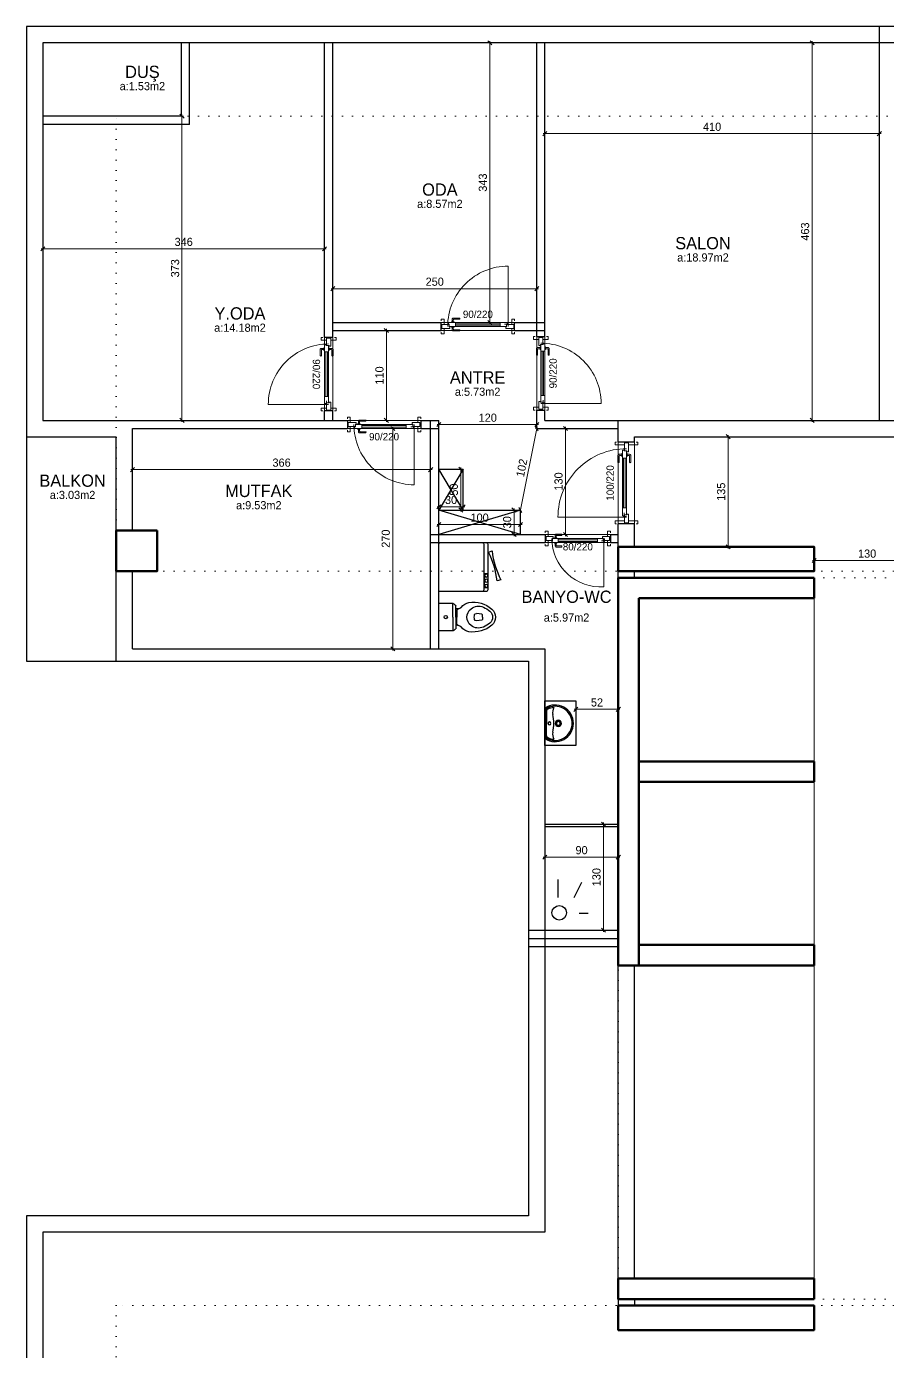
# Model space of a CAD drawing. Header units: centimetres. Extents: x 562865 to 1310255, y -148070 to 32737.
# Drawn here: x 586758 to 587814, y -16781 to -15157 of the extents above; entities that cross this region are included whole.
import ezdxf
from ezdxf.enums import TextEntityAlignment as Align

# ---------------------------------------------------------------- set-up
doc = ezdxf.new("R2010")
doc.units = ezdxf.units.CM
doc.header["$LTSCALE"] = 2.5
doc.linetypes.add('DOT', pattern=[0.25, 0, -0.25])
doc.layers.get('0').update_dxf_attribs({"color": 86})
for name, color, linetype, lineweight in [('ADAKENARI', 18, 'Continuous', 5), ('DUVAR', 4, 'Continuous', 30), ('duvar-kesim', 7, 'Continuous', 0), ('GÖRÜNÜŞLER', 96, 'Continuous', 25), ('iç ölçü', 106, 'Continuous', 18), ('kapi', 9, 'Continuous', 0), ('kolon', 1, 'Continuous', 53)]:
    doc.layers.add(name, color=color, linetype=linetype, lineweight=lineweight)
for name, color, linetype in [('alan', 7, 'Continuous'), ('kapi-yazi', 7, 'Continuous'), ('mahal', 7, 'Continuous')]:
    doc.layers.add(name, color=color, linetype=linetype)
doc.styles.add('PINAR', font='comic.ttf')
doc.dimstyles.new('TEMİZ ÖLÇÜ', dxfattribs={"dimtxt": 10, "dimasz": 5, "dimexe": 1.8, "dimexo": 0.625, "dimgap": 3, "dimtad": 1, "dimdec": 0, "dimrnd": 0.5, "dimzin": 1, "dimdsep": 46, "dimtxsty": 'PINAR', "dimblk": 'OBLIQUE', "dimcen": 0.9, "dimdle": 2, "dimclrd": 256, "dimclre": 256, "dimclrt": 7, "dimadec": 0, "dimazin": 0, "dimtfac": 1, "dimtdec": 0, "dimtofl": 0, "dimtmove": 2, "dimatfit": 2, "dimfxl": 10, "dimfxlon": 1, "dimlwd": -1, "dimlwe": -1, "dimarcsym": 0})

# ---------------------------------------------------------------- blocks, each defined once
blk = doc.blocks.new('_Oblique')
at = {"color": 0, "linetype": 'ByBlock', "lineweight": -2}
blk.add_line((-0.5, -0.5), (0.5, 0.5), dxfattribs=at)
blk = doc.blocks.new('*D772')
at = {"layer": 'Defpoints', "color": 0}
for p in [(587723.8, -15809.5), (587853.8, -15809.5), (587853.8, -15811.4)]:
    blk.add_point(p, dxfattribs=at)
at = {"layer": 'iç ölçü'}
for p, q in [((587721.8, -15811.4), (587855.8, -15811.4)), ((587723.8, -15810.1), (587723.8, -15813.2)), ((587853.8, -15810.1), (587853.8, -15813.2))]:
    blk.add_line(p, q, dxfattribs=at)
at = {"layer": 'iç ölçü', "linetype": 'ByBlock', "xscale": 5, "yscale": 5, "zscale": 5, "rotation": 180}
blk.add_blockref('_Oblique', (587723.8, -15811.4), dxfattribs=at)
at = {"layer": 'iç ölçü', "linetype": 'ByBlock', "xscale": 5, "yscale": 5, "zscale": 5}
blk.add_blockref('_Oblique', (587853.8, -15811.4), dxfattribs=at)
at = {"layer": 'iç ölçü', "color": 7, "insert": (587788.8, -15802.9), "char_height": 10, "attachment_point": 5, "style": 'PINAR'}
blk.add_mtext('130', dxfattribs=at)
blk = doc.blocks.new('*D773')
at = {"layer": 'Defpoints', "color": 0}
for p in [(587610.6, -15659.5), (587610.6, -15794.5), (587618.4, -15794.5)]:
    blk.add_point(p, dxfattribs=at)
at = {"layer": 'iç ölçü'}
for p, q in [((587611.2, -15659.5), (587620.2, -15659.5)), ((587618.4, -15657.5), (587618.4, -15796.5)), ((587611.2, -15794.5), (587620.2, -15794.5))]:
    blk.add_line(p, q, dxfattribs=at)
at = {"layer": 'iç ölçü', "linetype": 'ByBlock', "xscale": 5, "yscale": 5, "zscale": 5}
for p, rotation in [((587618.4, -15659.5), 90), ((587618.4, -15794.5), 270)]:
    blk.add_blockref('_Oblique', p, dxfattribs=dict(at, rotation=rotation))
at = {"layer": 'iç ölçü', "color": 7, "insert": (587609.9, -15727), "char_height": 10, "attachment_point": 5, "rotation": 90, "style": 'PINAR'}
blk.add_mtext('135', dxfattribs=at)
blk = doc.blocks.new('fm-door1')
at = {"linetype": 'Continuous'}
for p, q in [((0, 25), (0, -25)), ((100, 25), (0, 25)), ((80, 32), (80, 0)), ((84, 28), (128, 28)), ((90, 50), (910, 50)), ((90, 50), (90, 30)), ((100, 30), (90, 30)), ((100, 30), (100, -5)), ((100, 30), (100, -5)), ((100, 0), (900, 0)), ((190, 50), (190, 0)), ((810, 50), (810, 0)), ((910, 30), (900, 30)), ((900, 30), (900, -5)), ((900, 25), (1000, 25)), ((910, 50), (910, 30)), ((1000, 25), (1000, -25)), ((110, -25), (0, -25)), ((100, -5), (110, -5)), ((110, -5), (100, -5)), ((110, -5), (110, -25)), ((110, -25), (110, -5)), ((890, -25), (890, -5)), ((890, -5), (900, -5)), ((890, -25), (1000, -25))]:
    blk.add_line(p, q, dxfattribs=at)
at = {"color": 8, "linetype": 'Continuous'}
for p, q in [((190, 35), (810, 35)), ((190, 15), (810, 15))]:
    blk.add_line(p, q, dxfattribs=at)
at = {"linetype": 'Continuous'}
for points in [[(858, 58), (858, 89, 0.414214), (842, 104), (759, 104, 1), (759, 89), (835, 89, -0.414214), (842, 81), (842, 58)], [(858, -8), (858, -39, -0.414214), (842, -54), (759, -54, -1), (759, -39), (835, -39, 0.414214), (842, -31), (842, -8)]]:
    blk.add_lwpolyline(points, format="xyb", dxfattribs=at)
for points in [[(869, 50), (869, 58), (831, 58), (831, 50)], [(869, 0), (869, -8), (831, -8), (831, 0)]]:
    blk.add_lwpolyline(points, dxfattribs=at)
blk.add_circle((84, 32), 4.26, dxfattribs=at)
blk = doc.blocks.new('Klozet-1')
for p, q in [((16.75, 0), (-16.75, 0)), ((16.75, -17.5), (16.75, 0)), ((-16.75, -17.5), (-16.75, 0)), ((0, -17), (-16.75, -17)), ((0, -21), (-13.8398, -21)), ((-10, -23), (-10, -21)), ((-8.0157, -22.0272), (0, -22.0272)), ((0, -17), (16.75, -17)), ((0, -21), (13.8397, -21)), ((8.0156, -22.0272), (0, -22.0272)), ((10, -23), (10, -21)), ((-3.7475, -52.5499), (-4.5772, -46.068)), ((3.7475, -52.5499), (4.5771, -46.068)), ((0, -53.5), (-2.7488, -53.5)), ((0, -53.5), (2.7487, -53.5))]:
    blk.add_line(p, q)
for centre, radius, start, end in [((0, -8.5), 2, 90, 270), ((0, -8.5), 2, 270, 90), ((-4, -39), 14, 126.869898, 171.135952), ((-14.75, -17.5), 2, 180, 245.214224), ((-16.6366, -21.5854), 2.5, 21.212156, 65.214224), ((-13.8398, -20.5), 0.5, 201.212156, 270), ((-16, -23), 6, 306.869898, 0), ((-8.0157, -24.0272), 2, 90, 176.416678), ((8.0156, -24.0272), 2, 3.583322, 90), ((16, -23), 6, 180, 233.130102), ((4, -39), 14, 8.864048, 53.130102), ((13.8397, -20.5), 0.5, 270, 338.787844), ((16.6365, -21.5854), 2.5, 114.785776, 158.787844), ((14.75, -17.5), 2, 294.785776, 0), ((16.7492, -42.2359), 35, 171.135952, 220.418686), ((1.5795, -48.7268), 15, 142.16423, 203.165473), ((0, -47.5), 13, 90, 142.16423), ((-2.5933, -45.8141), 2, 103.10266, 187.293703), ((0.8071, -60.4236), 17, 92.721352, 103.10266), ((-0.8072, -60.4236), 17, 76.89734, 87.278648), ((0, -47.5), 13, 37.83577, 90), ((2.5933, -45.8141), 2, 352.706297, 76.89734), ((-16.7492, -42.2359), 35, 319.581314, 8.864048), ((-1.5796, -48.7268), 15, 336.834527, 37.83577), ((16.7492, -42.2359), 31.5, 203.165473, 220.418686), ((0, -56.5), 13, 220.418686, 270), ((0, -56.5), 9.5, 220.418686, 270), ((-2.7488, -52.5), 1, 182.862405, 270), ((0, -56.5), 9.5, 270, 319.581314), ((0, -56.5), 13, 270, 319.581314), ((2.7487, -52.5), 1, 270, 357.137595), ((-16.7492, -42.2359), 31.5, 319.581314, 336.834527)]:
    blk.add_arc(centre, radius, start, end)
blk = doc.blocks.new('C.Mak')
at = {"color": 8}
for p, q in [((25.7, -56.1), (8.1, -56.1)), ((8.1, -56.1), (8.1, -59.3)), ((25.7, -59.3), (25.7, -56.1))]:
    blk.add_line(p, q, dxfattribs=at)
blk.add_lwpolyline([(-27.7, 0, 0.414214), (-29.7, -2), (-29.7, -58, 0.414214), (-27.7, -60), (28.2, -60, 0.414214), (30.3, -58), (30.3, -2, 0.414214), (28.2, 0)], format="xyb", close=True)
blk.add_lwpolyline([(-29.7, -53, 0.414214), (-27.7, -55), (28.2, -55, 0.414214), (30.3, -53)], format="xyb")
blk.add_lwpolyline([(15.9, -76), (17.2, -71.4, -0.091234), (-18.2, -60.9), (-19.5, -65.4, -0.091234)], format="xyb", close=True, dxfattribs=at)
for centre in [(10.7, -58.2), (16.9, -58.2), (23.3, -58.2)]:
    blk.add_circle(centre, 1.82, dxfattribs=at)
blk = doc.blocks.new('Lav-1')
for p, q in [((-18.7083, 0), (18.7083, 0)), ((-15.105, -2.2), (0, -2.2)), ((15.105, -2.2), (0, -2.2))]:
    blk.add_line(p, q)
at = {"color": 8}
for p in [(-15.9925, -0.7), (15.9925, -0.7)]:
    blk.add_line(p, (0, -0.7), dxfattribs=at)
for centre, radius, start, end in [((0, -12.5), 22.5, 146.251011, 270), ((0, -12.5), 22.5, 270, 33.748989), ((0, -12.5), 19.5, 152.688782, 175.764074), ((-13.5377, -21.504), 12, 77.387843, 119.499625), ((-15.105, -4.7), 2.5, 90, 152.688782), ((0, 39), 50, 257.387843, 270), ((0, 39), 50, 270, 282.612157), ((13.5377, -21.504), 12, 60.500375, 102.612157), ((15.105, -4.7), 2.5, 27.311218, 90), ((0, -12.5), 19.5, 4.235926, 27.311218)]:
    blk.add_arc(centre, radius, start, end)
for centre, radius, start, end in [((0, -12.5), 21, 149.821029, 270), ((-15.9925, -3.2), 2.5, 90, 149.821029), ((0, -16.5), 3.75, 90, 270), ((0, -16.5), 2.3, 90, 270), ((0, -5.5), 1.75, 90, 270), ((0, -12.5), 21, 270, 30.178971), ((0, -5.5), 1.75, 270, 90), ((0, -16.5), 3.75, 270, 90), ((0, -16.5), 2.3, 270, 90), ((15.9925, -3.2), 2.5, 30.178971, 90)]:
    blk.add_arc(centre, radius, start, end, dxfattribs=at)
blk = doc.blocks.new('*D784')
at = {"layer": 'Defpoints', "color": 0}
for p in [(587431.6, -15983.2), (587483.8, -15983.2), (587483.8, -15993.7)]:
    blk.add_point(p, dxfattribs=at)
at = {"layer": 'iç ölçü'}
for p, q in [((587429.6, -15993.7), (587485.8, -15993.7)), ((587431.6, -15983.9), (587431.6, -15995.5)), ((587483.8, -15983.9), (587483.8, -15995.5))]:
    blk.add_line(p, q, dxfattribs=at)
at = {"layer": 'iç ölçü', "linetype": 'ByBlock', "xscale": 5, "yscale": 5, "zscale": 5, "rotation": 180}
blk.add_blockref('_Oblique', (587431.6, -15993.7), dxfattribs=at)
at = {"layer": 'iç ölçü', "linetype": 'ByBlock', "xscale": 5, "yscale": 5, "zscale": 5}
blk.add_blockref('_Oblique', (587483.8, -15993.7), dxfattribs=at)
at = {"layer": 'iç ölçü', "color": 7, "insert": (587457.7, -15985.3), "char_height": 10, "attachment_point": 5, "style": 'PINAR'}
blk.add_mtext('52', dxfattribs=at)
blk = doc.blocks.new('*D785')
at = {"layer": 'Defpoints', "color": 0}
for p in [(587393.8, -16163.7), (587483.8, -16163.7), (587483.8, -16175)]:
    blk.add_point(p, dxfattribs=at)
at = {"layer": 'iç ölçü'}
for p, q in [((587391.8, -16175), (587485.8, -16175)), ((587393.8, -16165), (587393.8, -16176.8)), ((587483.8, -16165), (587483.8, -16176.8))]:
    blk.add_line(p, q, dxfattribs=at)
at = {"layer": 'iç ölçü', "linetype": 'ByBlock', "xscale": 5, "yscale": 5, "zscale": 5, "rotation": 180}
blk.add_blockref('_Oblique', (587393.8, -16175), dxfattribs=at)
at = {"layer": 'iç ölçü', "linetype": 'ByBlock', "xscale": 5, "yscale": 5, "zscale": 5}
blk.add_blockref('_Oblique', (587483.8, -16175), dxfattribs=at)
at = {"layer": 'iç ölçü', "color": 7, "insert": (587438.8, -16166.4), "char_height": 10, "attachment_point": 5, "style": 'PINAR'}
blk.add_mtext('90', dxfattribs=at)
blk = doc.blocks.new('*D786')
at = {"layer": 'Defpoints', "color": 0}
for p in [(587461.1, -16134.4), (587465.6, -16134.4), (587461.1, -16264.5)]:
    blk.add_point(p, dxfattribs=at)
at = {"layer": 'iç ölçü'}
for p, q in [((587461.8, -16134.4), (587467.4, -16134.4)), ((587465.6, -16266.5), (587465.6, -16132.4)), ((587461.8, -16264.5), (587467.4, -16264.5))]:
    blk.add_line(p, q, dxfattribs=at)
at = {"layer": 'iç ölçü', "linetype": 'ByBlock', "xscale": 5, "yscale": 5, "zscale": 5}
for p, rotation in [((587465.6, -16134.4), 90), ((587465.6, -16264.5), 270)]:
    blk.add_blockref('_Oblique', p, dxfattribs=dict(at, rotation=rotation))
at = {"layer": 'iç ölçü', "color": 7, "insert": (587457.1, -16199.4), "char_height": 10, "attachment_point": 5, "rotation": 90, "style": 'PINAR'}
blk.add_mtext('130', dxfattribs=at)
blk = doc.blocks.new('*D807')
at = {"layer": 'Defpoints', "color": 0}
for p in [(586943.2, -15266.7), (586949, -15266.7), (586963.2, -15639.5)]:
    blk.add_point(p, dxfattribs=at)
at = {"layer": 'iç ölçü'}
for p, q in [((586949, -15641.5), (586949, -15264.7)), ((586943.8, -15266.7), (586950.8, -15266.7)), ((586959, -15639.5), (586947.2, -15639.5))]:
    blk.add_line(p, q, dxfattribs=at)
at = {"layer": 'iç ölçü', "linetype": 'ByBlock', "xscale": 5, "yscale": 5, "zscale": 5}
for p, rotation in [((586949, -15266.7), 90), ((586949, -15639.5), 270)]:
    blk.add_blockref('_Oblique', p, dxfattribs=dict(at, rotation=rotation))
at = {"layer": 'iç ölçü', "color": 7, "insert": (586940.6, -15453.1), "char_height": 10, "attachment_point": 5, "rotation": 90, "style": 'PINAR'}
blk.add_mtext('373', dxfattribs=at)
blk = doc.blocks.new('*D808')
at = {"layer": 'Defpoints', "color": 0}
for p in [(586778.4, -15413), (587123.8, -15413), (587123.8, -15429.3)]:
    blk.add_point(p, dxfattribs=at)
at = {"layer": 'iç ölçü'}
for p, q in [((586778.4, -15419.3), (586778.4, -15431.1)), ((587123.8, -15419.3), (587123.8, -15431.1)), ((586776.4, -15429.3), (587125.8, -15429.3))]:
    blk.add_line(p, q, dxfattribs=at)
at = {"layer": 'iç ölçü', "linetype": 'ByBlock', "xscale": 5, "yscale": 5, "zscale": 5, "rotation": 180}
blk.add_blockref('_Oblique', (586778.4, -15429.3), dxfattribs=at)
at = {"layer": 'iç ölçü', "linetype": 'ByBlock', "xscale": 5, "yscale": 5, "zscale": 5}
blk.add_blockref('_Oblique', (587123.8, -15429.3), dxfattribs=at)
at = {"layer": 'iç ölçü', "color": 7, "insert": (586951.1, -15420.8), "char_height": 10, "attachment_point": 5, "style": 'PINAR'}
blk.add_mtext('346', dxfattribs=at)
blk = doc.blocks.new('WRSETHSRTH')
at = {"layer": 'ADAKENARI', "color": 2, "linetype": 'DOT', "ltscale": 20}
for points in [[(588489.1, -15266.7), (588489.1, -15824.5), (586868.4, -15824.5), (586868.4, -15266.7)], [(587873.8, -15832.5), (587873.8, -16716.5), (587483.8, -16716.5), (587483.8, -15832.5)], [(588489.1, -17682.2), (588489.1, -16724.5), (586868.4, -16724.5), (586868.4, -17682.2)]]:
    blk.add_lwpolyline(points, close=True, dxfattribs=at)
blk = doc.blocks.new('*D810')
at = {"layer": 'Defpoints', "color": 0}
for p in [(587133.8, -15465.9), (587383.8, -15469.7), (587383.8, -15478.1)]:
    blk.add_point(p, dxfattribs=at)
at = {"layer": 'iç ölçü'}
for p, q in [((587133.8, -15468.1), (587133.8, -15479.9)), ((587383.8, -15470.3), (587383.8, -15479.9)), ((587131.8, -15478.1), (587385.8, -15478.1))]:
    blk.add_line(p, q, dxfattribs=at)
at = {"layer": 'iç ölçü', "linetype": 'ByBlock', "xscale": 5, "yscale": 5, "zscale": 5, "rotation": 180}
blk.add_blockref('_Oblique', (587133.8, -15478.1), dxfattribs=at)
at = {"layer": 'iç ölçü', "linetype": 'ByBlock', "xscale": 5, "yscale": 5, "zscale": 5}
blk.add_blockref('_Oblique', (587383.8, -15478.1), dxfattribs=at)
at = {"layer": 'iç ölçü', "color": 7, "insert": (587258.8, -15469.6), "char_height": 10, "attachment_point": 5, "style": 'PINAR'}
blk.add_mtext('250', dxfattribs=at)
blk = doc.blocks.new('*D811')
at = {"layer": 'Defpoints', "color": 0}
for p in [(587326.2, -15176.7), (587344, -15176.7), (587344, -15519.5)]:
    blk.add_point(p, dxfattribs=at)
at = {"layer": 'iç ölçü'}
for p, q in [((587336.2, -15176.7), (587324.4, -15176.7)), ((587326.2, -15521.5), (587326.2, -15174.7)), ((587336.2, -15519.5), (587324.4, -15519.5))]:
    blk.add_line(p, q, dxfattribs=at)
at = {"layer": 'iç ölçü', "linetype": 'ByBlock', "xscale": 5, "yscale": 5, "zscale": 5}
for p, rotation in [((587326.2, -15176.7), 90), ((587326.2, -15519.5), 270)]:
    blk.add_blockref('_Oblique', p, dxfattribs=dict(at, rotation=rotation))
at = {"layer": 'iç ölçü', "color": 7, "insert": (587317.8, -15348.1), "char_height": 10, "attachment_point": 5, "rotation": 90, "style": 'PINAR'}
blk.add_mtext('343', dxfattribs=at)
blk = doc.blocks.new('*D812')
at = {"layer": 'Defpoints', "color": 0}
for p in [(587133.3, -15649.5), (587163.3, -15919.5), (587207.3, -15919.5)]:
    blk.add_point(p, dxfattribs=at)
at = {"layer": 'iç ölçü'}
for p, q in [((587197.3, -15649.5), (587209.1, -15649.5)), ((587207.3, -15647.5), (587207.3, -15921.5)), ((587197.3, -15919.5), (587209.1, -15919.5))]:
    blk.add_line(p, q, dxfattribs=at)
at = {"layer": 'iç ölçü', "linetype": 'ByBlock', "xscale": 5, "yscale": 5, "zscale": 5}
for p, rotation in [((587207.3, -15649.5), 90), ((587207.3, -15919.5), 270)]:
    blk.add_blockref('_Oblique', p, dxfattribs=dict(at, rotation=rotation))
at = {"layer": 'iç ölçü', "color": 7, "insert": (587198.8, -15784.5), "char_height": 10, "attachment_point": 5, "rotation": 90, "style": 'PINAR'}
blk.add_mtext('270', dxfattribs=at)
blk = doc.blocks.new('*D813')
at = {"layer": 'Defpoints', "color": 0}
for p in [(586888.4, -15699.9), (586888.4, -15704.6), (587253.8, -15704.6)]:
    blk.add_point(p, dxfattribs=at)
at = {"layer": 'iç ölçü'}
for p, q in [((587255.8, -15699.9), (586886.4, -15699.9)), ((586888.4, -15704), (586888.4, -15698.1)), ((587253.8, -15704), (587253.8, -15698.1))]:
    blk.add_line(p, q, dxfattribs=at)
at = {"layer": 'iç ölçü', "linetype": 'ByBlock', "xscale": 5, "yscale": 5, "zscale": 5, "rotation": 180}
blk.add_blockref('_Oblique', (586888.4, -15699.9), dxfattribs=at)
at = {"layer": 'iç ölçü', "linetype": 'ByBlock', "xscale": 5, "yscale": 5, "zscale": 5}
blk.add_blockref('_Oblique', (587253.8, -15699.9), dxfattribs=at)
at = {"layer": 'iç ölçü', "color": 7, "insert": (587071.1, -15691.4), "char_height": 10, "attachment_point": 5, "style": 'PINAR'}
blk.add_mtext('366', dxfattribs=at)
blk = doc.blocks.new('*D814')
at = {"layer": 'Defpoints', "color": 0}
for p in [(587803.8, -15288.1), (587393.8, -15333), (587803.8, -15333)]:
    blk.add_point(p, dxfattribs=at)
at = {"layer": 'iç ölçü'}
for p, q in [((587391.8, -15288.1), (587805.8, -15288.1)), ((587393.8, -15298.1), (587393.8, -15286.3)), ((587803.8, -15298.1), (587803.8, -15286.3))]:
    blk.add_line(p, q, dxfattribs=at)
at = {"layer": 'iç ölçü', "linetype": 'ByBlock', "xscale": 5, "yscale": 5, "zscale": 5, "rotation": 180}
blk.add_blockref('_Oblique', (587393.8, -15288.1), dxfattribs=at)
at = {"layer": 'iç ölçü', "linetype": 'ByBlock', "xscale": 5, "yscale": 5, "zscale": 5}
blk.add_blockref('_Oblique', (587803.8, -15288.1), dxfattribs=at)
at = {"layer": 'iç ölçü', "color": 7, "insert": (587598.8, -15279.7), "char_height": 10, "attachment_point": 5, "style": 'PINAR'}
blk.add_mtext('410', dxfattribs=at)
blk = doc.blocks.new('*D815')
at = {"layer": 'Defpoints', "color": 0}
for p in [(587738.2, -15176.7), (587721.3, -15639.5), (587752.2, -15639.5)]:
    blk.add_point(p, dxfattribs=at)
at = {"layer": 'iç ölçü'}
for p, q in [((587731.3, -15176.7), (587719.5, -15176.7)), ((587721.3, -15174.7), (587721.3, -15641.5)), ((587731.3, -15639.5), (587719.5, -15639.5))]:
    blk.add_line(p, q, dxfattribs=at)
at = {"layer": 'iç ölçü', "linetype": 'ByBlock', "xscale": 5, "yscale": 5, "zscale": 5}
for p, rotation in [((587721.3, -15176.7), 90), ((587721.3, -15639.5), 270)]:
    blk.add_blockref('_Oblique', p, dxfattribs=dict(at, rotation=rotation))
at = {"layer": 'iç ölçü', "color": 7, "insert": (587712.8, -15408.1), "char_height": 10, "attachment_point": 5, "rotation": 90, "style": 'PINAR'}
blk.add_mtext('463', dxfattribs=at)
blk = doc.blocks.new('*D816')
at = {"layer": 'Defpoints', "color": 0}
for p in [(587383.8, -15634), (587383.8, -15644.7), (587263.8, -15669.9)]:
    blk.add_point(p, dxfattribs=at)
at = {"layer": 'iç ölçü'}
for p, q in [((587383.8, -15634.7), (587383.8, -15646.5)), ((587261.8, -15644.7), (587385.8, -15644.7)), ((587263.8, -15654.7), (587263.8, -15642.9))]:
    blk.add_line(p, q, dxfattribs=at)
at = {"layer": 'iç ölçü', "linetype": 'ByBlock', "xscale": 5, "yscale": 5, "zscale": 5, "rotation": 180}
blk.add_blockref('_Oblique', (587263.8, -15644.7), dxfattribs=at)
at = {"layer": 'iç ölçü', "linetype": 'ByBlock', "xscale": 5, "yscale": 5, "zscale": 5}
blk.add_blockref('_Oblique', (587383.8, -15644.7), dxfattribs=at)
at = {"layer": 'iç ölçü', "color": 7, "insert": (587323.8, -15636.3), "char_height": 10, "attachment_point": 5, "style": 'PINAR'}
blk.add_mtext('120', dxfattribs=at)
blk = doc.blocks.new('*D817')
at = {"layer": 'Defpoints', "color": 0}
for p in [(587199.5, -15529.5), (587231, -15529.5), (587231, -15639.5)]:
    blk.add_point(p, dxfattribs=at)
at = {"layer": 'iç ölçü'}
for p, q in [((587209.5, -15529.5), (587197.7, -15529.5)), ((587199.5, -15641.5), (587199.5, -15527.5)), ((587209.5, -15639.5), (587197.7, -15639.5))]:
    blk.add_line(p, q, dxfattribs=at)
at = {"layer": 'iç ölçü', "linetype": 'ByBlock', "xscale": 5, "yscale": 5, "zscale": 5}
for p, rotation in [((587199.5, -15529.5), 90), ((587199.5, -15639.5), 270)]:
    blk.add_blockref('_Oblique', p, dxfattribs=dict(at, rotation=rotation))
at = {"layer": 'iç ölçü', "color": 7, "insert": (587191.1, -15584.5), "char_height": 10, "attachment_point": 5, "rotation": 90, "style": 'PINAR'}
blk.add_mtext('110', dxfattribs=at)
blk = doc.blocks.new('*D818')
at = {"layer": 'Defpoints', "color": 0}
for p in [(587401, -15649.5), (587419.1, -15779.4), (587440, -15779.4)]:
    blk.add_point(p, dxfattribs=at)
at = {"layer": 'iç ölçü'}
for p, q in [((587409.1, -15649.5), (587420.9, -15649.5)), ((587419.1, -15647.5), (587419.1, -15781.4)), ((587429.1, -15779.4), (587417.3, -15779.4))]:
    blk.add_line(p, q, dxfattribs=at)
at = {"layer": 'iç ölçü', "linetype": 'ByBlock', "xscale": 5, "yscale": 5, "zscale": 5}
for p, rotation in [((587419.1, -15649.5), 90), ((587419.1, -15779.4), 270)]:
    blk.add_blockref('_Oblique', p, dxfattribs=dict(at, rotation=rotation))
at = {"layer": 'iç ölçü', "color": 7, "insert": (587410.6, -15714.4), "char_height": 10, "attachment_point": 5, "rotation": 90, "style": 'PINAR'}
blk.add_mtext('130', dxfattribs=at)
blk = doc.blocks.new('*D819')
at = {"layer": 'Defpoints', "color": 0}
for p in [(587263.8, -15755.2), (587363.8, -15759.4), (587363.8, -15767.2)]:
    blk.add_point(p, dxfattribs=at)
at = {"layer": 'iç ölçü'}
for p, q in [((587261.8, -15767.2), (587365.8, -15767.2)), ((587263.8, -15757.2), (587263.8, -15769)), ((587363.8, -15760), (587363.8, -15769))]:
    blk.add_line(p, q, dxfattribs=at)
at = {"layer": 'iç ölçü', "linetype": 'ByBlock', "xscale": 5, "yscale": 5, "zscale": 5, "rotation": 180}
blk.add_blockref('_Oblique', (587263.8, -15767.2), dxfattribs=at)
at = {"layer": 'iç ölçü', "linetype": 'ByBlock', "xscale": 5, "yscale": 5, "zscale": 5}
blk.add_blockref('_Oblique', (587363.8, -15767.2), dxfattribs=at)
at = {"layer": 'iç ölçü', "color": 7, "insert": (587313.8, -15758.8), "char_height": 10, "attachment_point": 5, "style": 'PINAR'}
blk.add_mtext('100', dxfattribs=at)
blk = doc.blocks.new('*D820')
at = {"layer": 'Defpoints', "color": 0}
for p in [(587320.9, -15749.4), (587356, -15749.4), (587320.9, -15779.4)]:
    blk.add_point(p, dxfattribs=at)
at = {"layer": 'iç ölçü'}
for p, q in [((587346, -15749.4), (587357.8, -15749.4)), ((587356, -15781.4), (587356, -15747.4)), ((587346, -15779.4), (587357.8, -15779.4))]:
    blk.add_line(p, q, dxfattribs=at)
at = {"layer": 'iç ölçü', "linetype": 'ByBlock', "xscale": 5, "yscale": 5, "zscale": 5}
for p, rotation in [((587356, -15749.4), 90), ((587356, -15779.4), 270)]:
    blk.add_blockref('_Oblique', p, dxfattribs=dict(at, rotation=rotation))
at = {"layer": 'iç ölçü', "color": 7, "insert": (587347.6, -15764.4), "char_height": 10, "attachment_point": 5, "rotation": 90, "style": 'PINAR'}
blk.add_mtext('30', dxfattribs=at)
blk = doc.blocks.new('*D821')
at = {"layer": 'Defpoints', "color": 0}
for p in [(587263.8, -15732.6), (587293.8, -15732.6), (587263.8, -15745.5)]:
    blk.add_point(p, dxfattribs=at)
at = {"layer": 'iç ölçü'}
for p, q in [((587263.8, -15735.5), (587263.8, -15747.3)), ((587293.8, -15735.5), (587293.8, -15747.3)), ((587295.8, -15745.5), (587261.8, -15745.5))]:
    blk.add_line(p, q, dxfattribs=at)
at = {"layer": 'iç ölçü', "linetype": 'ByBlock', "xscale": 5, "yscale": 5, "zscale": 5, "rotation": 180}
blk.add_blockref('_Oblique', (587263.8, -15745.5), dxfattribs=at)
at = {"layer": 'iç ölçü', "linetype": 'ByBlock', "xscale": 5, "yscale": 5, "zscale": 5}
blk.add_blockref('_Oblique', (587293.8, -15745.5), dxfattribs=at)
at = {"layer": 'iç ölçü', "color": 7, "insert": (587278.8, -15737.1), "char_height": 10, "attachment_point": 5, "style": 'PINAR'}
blk.add_mtext('30', dxfattribs=at)
blk = doc.blocks.new('*D822')
at = {"layer": 'Defpoints', "color": 0}
for p in [(587288.2, -15699.4), (587290.8, -15699.4), (587288.2, -15749.4)]:
    blk.add_point(p, dxfattribs=at)
at = {"layer": 'iç ölçü'}
for p, q in [((587288.8, -15699.4), (587292.6, -15699.4)), ((587290.8, -15751.4), (587290.8, -15697.4)), ((587288.8, -15749.4), (587292.6, -15749.4))]:
    blk.add_line(p, q, dxfattribs=at)
at = {"layer": 'iç ölçü', "linetype": 'ByBlock', "xscale": 5, "yscale": 5, "zscale": 5}
for p, rotation in [((587290.8, -15699.4), 90), ((587290.8, -15749.4), 270)]:
    blk.add_blockref('_Oblique', p, dxfattribs=dict(at, rotation=rotation))
at = {"layer": 'iç ölçü', "color": 7, "insert": (587282.3, -15724.4), "char_height": 10, "attachment_point": 5, "rotation": 90, "style": 'PINAR'}
blk.add_mtext('50', dxfattribs=at)
blk = doc.blocks.new('*D823')
at = {"layer": 'Defpoints', "color": 0}
for p in [(587383.8, -15649.5), (587383.8, -15649.5), (587363.8, -15749.4)]:
    blk.add_point(p, dxfattribs=at)
at = {"layer": 'iç ölçü'}
for p, q in [((587363.4, -15751.4), (587384.2, -15647.5)), ((587383.8, -15649.5), (587382, -15649.1)), ((587363.8, -15749.4), (587362, -15749.1))]:
    blk.add_line(p, q, dxfattribs=at)
at = {"layer": 'iç ölçü', "linetype": 'ByBlock', "xscale": 5, "yscale": 5, "zscale": 5}
for p, rotation in [((587383.8, -15649.5), 78.6848390992153), ((587363.8, -15749.4), 258.6848390992153)]:
    blk.add_blockref('_Oblique', p, dxfattribs=dict(at, rotation=rotation))
at = {"layer": 'iç ölçü', "color": 7, "insert": (587365.5, -15697.8), "char_height": 10, "attachment_point": 5, "rotation": 78.6848, "style": 'PINAR'}
blk.add_mtext('102', dxfattribs=at)

msp = doc.modelspace()

# ---------------------------------------------------------------- linework, layer by layer
at = {"layer": 'ADAKENARI', "color": 2, "linetype": 'DOT', "ltscale": 20}
msp.add_lwpolyline([(587873.8, -15832.5), (587873.8, -16716.5), (587483.8, -16716.5), (587483.8, -15832.5)], close=True, dxfattribs=at)
at = {"layer": 'DUVAR'}
for p, q in [((588599.1, -15156.7), (586758.4, -15156.7)), ((586758.4, -15156.7), (586758.4, -15934.5)), ((587803.8, -15639.5), (587803.8, -15156.7)), ((588489.1, -15176.7), (586778.4, -15176.7)), ((586778.4, -15176.7), (586778.4, -15639.5)), ((586948.4, -15266.7), (586948.4, -15176.7)), ((586958.4, -15276.7), (586958.4, -15176.7)), ((587123.8, -15537.9), (587123.8, -15176.7)), ((587133.8, -15537.9), (587133.8, -15176.7)), ((587383.8, -15536.9), (587383.8, -15176.7)), ((587393.8, -15536.9), (587393.8, -15176.7)), ((586948.4, -15266.7), (586778.4, -15266.7)), ((586958.4, -15276.7), (586778.4, -15276.7)), ((587133.8, -15519.5), (587266.7, -15519.5)), ((587266.7, -15529.5), (587266.7, -15519.5)), ((587356.7, -15519.5), (587393.8, -15519.5)), ((587356.7, -15529.5), (587356.7, -15519.5)), ((587133.8, -15537.9), (587123.8, -15537.9)), ((587133.8, -15529.5), (587266.7, -15529.5)), ((587356.7, -15529.5), (587393.8, -15529.5)), ((587383.8, -15536.9), (587393.8, -15536.9)), ((586778.4, -15639.5), (587151.7, -15639.5)), ((587123.8, -15639.5), (587123.8, -15627.9)), ((587133.8, -15627.9), (587123.8, -15627.9)), ((587133.8, -15639.5), (587133.8, -15627.9)), ((587151.7, -15639.5), (587151.7, -15649.5)), ((587241.7, -15639.5), (587263.8, -15639.5)), ((587241.7, -15639.5), (587241.7, -15649.5)), ((587253.8, -15919.5), (587253.8, -15639.5)), ((587263.8, -15919.5), (587263.8, -15639.5)), ((587383.8, -15649.5), (587383.8, -15626.9)), ((587383.8, -15626.9), (587393.8, -15626.9)), ((587393.8, -15639.5), (587393.8, -15626.9)), ((587393.8, -15639.5), (587873.8, -15639.5)), ((587483.8, -15666.2), (587483.8, -15639.5)), ((586888.4, -15649.5), (587151.7, -15649.5)), ((586888.4, -15774.5), (586888.4, -15649.5)), ((587241.7, -15649.5), (587263.8, -15649.5)), ((587383.8, -15649.5), (587483.8, -15649.5)), ((586758.4, -15659.5), (586868.4, -15659.5)), ((586868.4, -15934.5), (586868.4, -15659.5)), ((587503.8, -15666.2), (587483.8, -15666.2)), ((587503.8, -15659.5), (587853.8, -15659.5)), ((587503.8, -15666.2), (587503.8, -15659.5)), ((587483.8, -15794.5), (587483.8, -15766.2)), ((587503.8, -15766.2), (587483.8, -15766.2)), ((587503.8, -15794.5), (587503.8, -15766.2)), ((587253.8, -15779.4), (587394.2, -15779.4)), ((587394.2, -15779.4), (587394.2, -15789.4)), ((587474.2, -15779.4), (587483.8, -15779.4)), ((587474.2, -15779.4), (587474.2, -15789.4)), ((587253.8, -15789.4), (587394.2, -15789.4)), ((587474.2, -15789.4), (587483.8, -15789.4)), ((586888.4, -15919.5), (586888.4, -15824.5)), ((587483.8, -15832.5), (587483.8, -15824.5)), ((587503.8, -15832.5), (587503.8, -15824.5)), ((586888.4, -15919.5), (587393.8, -15919.5)), ((587393.8, -15919.5), (587393.8, -16634.5)), ((586758.4, -15934.5), (587373.8, -15934.5)), ((587373.8, -15934.5), (587373.8, -16614.5)), ((587373.8, -16264.5), (587483.8, -16264.5)), ((587373.8, -16274.5), (587483.8, -16274.5)), ((587373.8, -16284.5), (587483.8, -16284.5)), ((587483.8, -16691.5), (587483.8, -16307.5)), ((587503.8, -16691.5), (587503.8, -16307.5)), ((587373.8, -16614.5), (586758.4, -16614.5)), ((586758.4, -16614.5), (586758.4, -17792.2)), ((587393.8, -16634.5), (586778.4, -16634.5)), ((586778.4, -16634.5), (586778.4, -17772.2)), ((587483.8, -16716.5), (587483.8, -16724.5)), ((587503.8, -16716.5), (587503.8, -16724.5))]:
    msp.add_line(p, q, dxfattribs=at)
at = {"layer": 'duvar-kesim'}
for p, q in [((587356.7, -15519.5), (587266.7, -15519.5)), ((587123.8, -15627.9), (587123.8, -15537.9)), ((587133.8, -15627.9), (587133.8, -15537.9)), ((587356.7, -15529.5), (587266.7, -15529.5)), ((587383.8, -15626.9), (587383.8, -15536.9)), ((587393.8, -15626.9), (587393.8, -15536.9)), ((587241.7, -15639.5), (587151.7, -15639.5)), ((587241.7, -15649.5), (587151.7, -15649.5)), ((587483.8, -15766.2), (587483.8, -15666.2)), ((587503.8, -15766.2), (587503.8, -15666.2)), ((587474.2, -15779.4), (587394.2, -15779.4)), ((587474.2, -15789.4), (587394.2, -15789.4))]:
    msp.add_line(p, q, dxfattribs=at)
at = {"layer": 'GÖRÜNÜŞLER'}
for p, q in [((587263.8, -15699.4), (587293.8, -15699.4)), ((587293.8, -15749.4), (587263.8, -15699.4)), ((587293.8, -15699.4), (587263.8, -15749.4)), ((587293.8, -15749.4), (587293.8, -15699.4)), ((587263.8, -15749.4), (587363.8, -15749.4)), ((587363.8, -15749.4), (587263.8, -15779.4)), ((587363.8, -15779.4), (587263.8, -15749.4)), ((587363.8, -15779.4), (587363.8, -15749.4)), ((587393.8, -16134.4), (587483.8, -16134.4)), ((587393.8, -16137.4), (587483.8, -16137.4)), ((587410.3, -16224.2), (587410.3, -16202.3)), ((587429.9, -16224.2), (587439.2, -16205.7)), ((587435.9, -16243.5), (587447, -16243.5))]:
    msp.add_line(p, q, dxfattribs=at)
msp.add_lwpolyline([(587393.8, -15983.2), (587431.6, -15983.2), (587431.6, -16037.9), (587393.8, -16037.9)], close=True, dxfattribs=at)
msp.add_circle((587411.4, -16243.1), 8.9, dxfattribs=at)
at = {"layer": 'iç ölçü'}
for p, q in [((587723.8, -16057.5), (587723.8, -15857.5)), ((587723.8, -16282.5), (587723.8, -16082.5)), ((587723.8, -16307.5), (587723.8, -16704))]:
    msp.add_line(p, q, dxfattribs=at)
at = {"layer": 'kapi'}
for points in [[(587348.7, -15524.5), (587348.7, -15450.5, 0.414214), (587274.7, -15524.5, 0.414214)], [(587128.8, -15619.9), (587054.8, -15619.9, -0.414214), (587128.8, -15545.9, -0.414214)], [(587388.8, -15618.9), (587462.8, -15618.9, 0.414214), (587388.8, -15544.9, 0.414214)], [(587233.7, -15644.5), (587233.7, -15718.5, -0.414214), (587159.7, -15644.5, -0.414214)], [(587493.8, -15758.2), (587409.8, -15758.2, -0.414214), (587493.8, -15674.2, -0.414214)], [(587466.2, -15784.4), (587466.2, -15843.4, -0.430696), (587402.2, -15784.4, -0.414214)]]:
    msp.add_lwpolyline(points, format="xyb", dxfattribs=at)
for points in [[(587266.7, -15517.5), (587266.7, -15515.5), (587270.2, -15515.5), (587270.2, -15522)], [(587356.7, -15517.5), (587356.7, -15515.5), (587353.2, -15515.5), (587353.2, -15522)], [(587121.8, -15537.9), (587119.8, -15537.9), (587119.8, -15541.4), (587126.3, -15541.4)], [(587135.8, -15537.9), (587137.8, -15537.9), (587137.8, -15541.4), (587131.3, -15541.4)], [(587266.7, -15531.5), (587266.7, -15533.5), (587270.2, -15533.5), (587270.2, -15527)], [(587356.7, -15531.5), (587356.7, -15533.5), (587353.2, -15533.5), (587353.2, -15527)], [(587381.8, -15536.9), (587379.8, -15536.9), (587379.8, -15540.4), (587386.3, -15540.4)], [(587395.8, -15536.9), (587397.8, -15536.9), (587397.8, -15540.4), (587391.3, -15540.4)], [(587381.8, -15626.9), (587379.8, -15626.9), (587379.8, -15623.4), (587386.3, -15623.4)], [(587395.8, -15626.9), (587397.8, -15626.9), (587397.8, -15623.4), (587391.3, -15623.4)], [(587121.8, -15627.9), (587119.8, -15627.9), (587119.8, -15624.4), (587126.3, -15624.4)], [(587135.8, -15627.9), (587137.8, -15627.9), (587137.8, -15624.4), (587131.3, -15624.4)], [(587151.7, -15637.5), (587151.7, -15635.5), (587155.2, -15635.5), (587155.2, -15642)], [(587241.7, -15637.5), (587241.7, -15635.5), (587238.2, -15635.5), (587238.2, -15642)], [(587151.7, -15651.5), (587151.7, -15653.5), (587155.2, -15653.5), (587155.2, -15647)], [(587241.7, -15651.5), (587241.7, -15653.5), (587238.2, -15653.5), (587238.2, -15647)], [(587481.8, -15666.2), (587479.8, -15666.2), (587479.8, -15669.7), (587491.3, -15669.7)], [(587505.8, -15666.2), (587507.8, -15666.2), (587507.8, -15669.7), (587496.3, -15669.7)], [(587481.8, -15766.2), (587479.8, -15766.2), (587479.8, -15762.7), (587491.3, -15762.7)], [(587505.8, -15766.2), (587507.8, -15766.2), (587507.8, -15762.7), (587496.3, -15762.7)], [(587394.2, -15777.4), (587394.2, -15775.4), (587397.7, -15775.4), (587397.7, -15781.9)], [(587474.2, -15777.4), (587474.2, -15775.4), (587470.7, -15775.4), (587470.7, -15781.9)], [(587394.2, -15791.4), (587394.2, -15793.4), (587397.7, -15793.4), (587397.7, -15786.9)], [(587474.2, -15791.4), (587474.2, -15793.4), (587470.7, -15793.4), (587470.7, -15786.9)]]:
    msp.add_lwpolyline(points, dxfattribs=at)
at = {"layer": 'kolon'}
for p, q in [((587483.8, -16307.5), (587483.8, -15832.5)), ((587483.8, -15832.5), (587723.8, -15832.5)), ((587723.8, -15832.5), (587723.8, -15857.5)), ((587723.8, -15857.5), (587508.8, -15857.5)), ((587508.8, -15857.5), (587508.8, -16307.5)), ((587508.8, -16057.5), (587723.8, -16057.5)), ((587723.8, -16057.5), (587723.8, -16082.5)), ((587723.8, -16082.5), (587508.8, -16082.5)), ((587508.8, -16282.5), (587723.8, -16282.5)), ((587723.8, -16282.5), (587723.8, -16307.5)), ((587508.8, -16307.5), (587483.8, -16307.5)), ((587723.8, -16307.5), (587508.8, -16307.5)), ((587483.8, -16691.5), (587723.8, -16691.5)), ((587483.8, -16691.5), (587483.8, -16716.5)), ((587723.8, -16691.5), (587723.8, -16716.5)), ((587723.8, -16716.5), (587483.8, -16716.5))]:
    msp.add_line(p, q, dxfattribs=at)
for points in [[(586918.4, -15774.5), (586868.4, -15774.5), (586868.4, -15824.5), (586918.4, -15824.5)], [(587483.8, -15824.5), (587483.8, -15794.5), (587723.8, -15794.5), (587723.8, -15824.5)], [(587483.8, -16724.5), (587483.8, -16754.5), (587723.8, -16754.5), (587723.8, -16724.5)]]:
    msp.add_lwpolyline(points, close=True, dxfattribs=at)

# ---------------------------------------------------------------- block references
at = {"layer": 'GÖRÜNÜŞLER', "xscale": -1, "rotation": 90}
for name, p in [('C.Mak', (587263.8, -15819.1)), ('Klozet-1', (587263.8, -15880.7))]:
    msp.add_blockref(name, p, dxfattribs=at)
at = {"layer": 'GÖRÜNÜŞLER', "rotation": 90}
msp.add_blockref('Lav-1', (587393.8, -16010.9), dxfattribs=at)
at = {"layer": 'iç ölçü'}
msp.add_blockref('WRSETHSRTH', (0, 0), dxfattribs=at)
at = {"layer": 'kapi'}
for p, xscale, yscale, zscale, rotation in [((587355.7, -15524.5), 0.08800000000000001, -0.1, 0.08800000000000001, 180), ((587128.8, -15626.9), 0.08800000000000001, 0.1, 0.08800000000000001, 90.00000000007411), ((587388.8, -15625.9), 0.08800000000000001, -0.1, 0.08800000000000001, 90), ((587240.7, -15644.5), 0.08800000000000001, 0.1, 0.08800000000000001, 180), ((587493.8, -15765.2), 0.098, 0.1, 0.098, 89.9999999999333), ((587473.2, -15784.4), 0.07800000000000001, 0.1, 0.07800000000000001, 180)]:
    msp.add_blockref('fm-door1', p, dxfattribs=dict(at, xscale=xscale, yscale=yscale, zscale=zscale, rotation=rotation))

# ---------------------------------------------------------------- texts
at = {"layer": 'alan', "style": 'PINAR'}
for s, p in [('a:1.53m2', (586900.5, -15234.8)), ('a:8.57m2', (587265.1, -15379.1)), ('a:18.97m2', (587587.6, -15444.8)), ('a:14.18m2', (587020.1, -15530.9)), ('a:5.73m2', (587311.4, -15609.4)), ('a:3.03m2', (586814.9, -15735.9)), ('a:9.53m2', (587043.2, -15748.5)), ('a:5.97m2', (587420.4, -15886.2))]:
    msp.add_text(s, height=10, dxfattribs=at).set_placement(p, align=Align.CENTER)
at = {"layer": 'kapi-yazi', "style": 'PINAR'}
for s, rotation, p in [('90/220', 0, (587311.7, -15509.5)), ('90/220', 270, (587113.8, -15582.9)), ('90/220', 90, (587403.8, -15581.9)), ('90/220', 0, (587196.7, -15659.5)), ('100/220', 90, (587473.8, -15716.2)), ('80/220', 0, (587434.2, -15794.4))]:
    msp.add_text(s, height=9, rotation=rotation, dxfattribs=at).set_placement(p, align=Align.MIDDLE_CENTER)
at = {"layer": 'mahal', "style": 'PINAR'}
for s, p in [('DUŞ', (586900.5, -15219.8)), ('ODA', (587265.1, -15364.1)), ('SALON', (587587.6, -15429.8)), ('Y.ODA', (587020.1, -15515.9)), ('ANTRE', (587311.4, -15594.4)), ('BALKON', (586814.9, -15720.9)), ('MUTFAK', (587043.2, -15733.5)), ('BANYO-WC', (587420.4, -15863.2))]:
    msp.add_text(s, height=15, dxfattribs=at).set_placement(p, align=Align.CENTER)

# ---------------------------------------------------------------- dimensions: what is measured, and where the dimension line sits
at = {"layer": 'iç ölçü'}
for base, p1, p2, picture, middle in [((587326.2, -15176.7), (587344, -15519.5), (587344, -15176.7), '*D811', (587317.8, -15348.1)), ((587721.3, -15639.5), (587738.2, -15176.7), (587752.2, -15639.5), '*D815', (587712.8, -15408.1)), ((586949, -15266.7), (586963.2, -15639.5), (586943.2, -15266.7), '*D807', (586940.6, -15453.1)), ((587199.5, -15529.5), (587231, -15639.5), (587231, -15529.5), '*D817', (587191.1, -15584.5)), ((587207.3, -15919.5), (587133.3, -15649.5), (587163.3, -15919.5), '*D812', (587198.8, -15784.5)), ((587419.1, -15779.4), (587401, -15649.5), (587440, -15779.4), '*D818', (587410.6, -15714.4)), ((587618.4, -15794.5), (587610.6, -15659.5), (587610.6, -15794.5), '*D773', (587609.9, -15727)), ((587290.8, -15699.4), (587288.2, -15749.4), (587288.2, -15699.4), '*D822', (587282.3, -15724.4)), ((587356, -15749.4), (587320.9, -15779.4), (587320.9, -15749.4), '*D820', (587347.6, -15764.4)), ((587465.6, -16134.4), (587461.1, -16264.5), (587461.1, -16134.4), '*D786', (587457.1, -16199.4))]:
    dim = msp.add_linear_dim(base=base, p1=p1, p2=p2, angle=90, dimstyle='TEMİZ ÖLÇÜ', override={"dimarcsym": 1}, dxfattribs=at)
    dim.commit()
    dim.dimension.update_dxf_attribs({"geometry": picture, "text_midpoint": middle})
for base, p1, p2, picture, middle in [((587803.8, -15288.1), (587393.8, -15333), (587803.8, -15333), '*D814', (587598.8, -15279.7)), ((587123.8, -15429.3), (586778.4, -15413), (587123.8, -15413), '*D808', (586951.1, -15420.8)), ((587383.8, -15478.1), (587133.8, -15465.9), (587383.8, -15469.7), '*D810', (587258.8, -15469.6)), ((587383.8, -15644.7), (587263.8, -15669.9), (587383.8, -15634), '*D816', (587323.8, -15636.3)), ((586888.4, -15699.9), (587253.8, -15704.6), (586888.4, -15704.6), '*D813', (587071.1, -15691.4)), ((587263.8, -15745.5), (587293.8, -15732.6), (587263.8, -15732.6), '*D821', (587278.8, -15737.1)), ((587363.8, -15767.2), (587263.8, -15755.2), (587363.8, -15759.4), '*D819', (587313.8, -15758.8)), ((587853.8, -15811.4), (587723.8, -15809.5), (587853.8, -15809.5), '*D772', (587788.8, -15802.9)), ((587483.8, -15993.7), (587431.6, -15983.2), (587483.8, -15983.2), '*D784', (587457.7, -15985.3)), ((587483.8, -16175), (587393.8, -16163.7), (587483.8, -16163.7), '*D785', (587438.8, -16166.4))]:
    dim = msp.add_linear_dim(base=base, p1=p1, p2=p2, dimstyle='TEMİZ ÖLÇÜ', override={"dimarcsym": 1}, dxfattribs=at)
    dim.commit()
    dim.dimension.update_dxf_attribs({"geometry": picture, "text_midpoint": middle})
dim = msp.add_aligned_dim(p1=(587363.8, -15749.4), p2=(587383.8, -15649.5), distance=0, dimstyle='TEMİZ ÖLÇÜ', override={"dimarcsym": 1}, dxfattribs=at)
dim.commit()
dim.dimension.update_dxf_attribs({"geometry": '*D823', "text_midpoint": (587365.5, -15697.8)})

doc.saveas('drawing.dxf')
